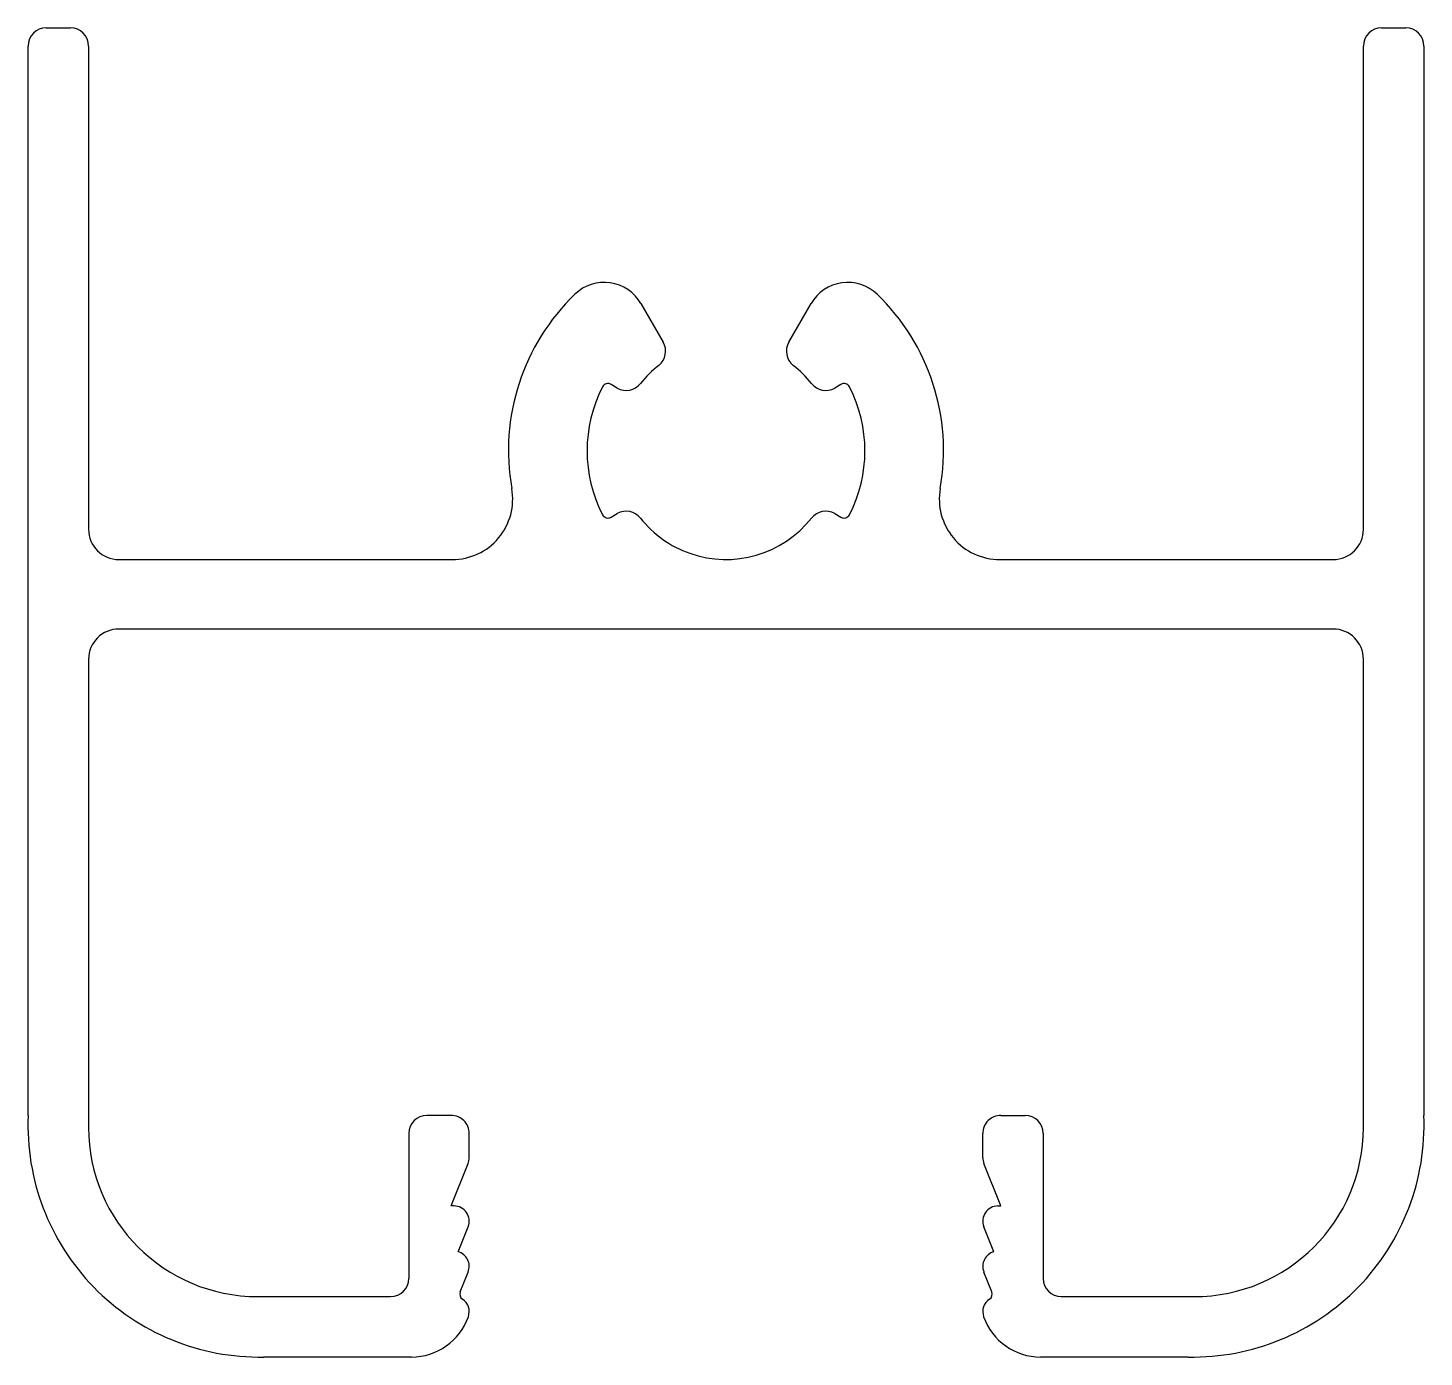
# Model space of a CAD drawing. Extents: x 989.5 to 1012.6, y 669.6 to 691.6.
import ezdxf

# ---------------------------------------------------------------- set-up
doc = ezdxf.new("R2010")
doc.units = 0
doc.layers.get('0').update_dxf_attribs({"linetype": 'CONTINUOUS'})

msp = doc.modelspace()

# ---------------------------------------------------------------- linework, layer by layer
for p, q in [((989.762, 691.597), (990.162, 691.597)), ((1011.862, 691.597), (1012.262, 691.597)), ((989.462, 673.597), (989.462, 691.297)), ((990.462, 691.297), (990.462, 683.297)), ((1011.562, 683.297), (1011.562, 691.297)), ((1012.562, 691.297), (1012.562, 673.597)), ((999.604, 687.035), (999.973, 686.397)), ((1002.051, 686.397), (1002.42, 687.035)), ((999.212, 685.636), (999.109, 685.695)), ((1002.915, 685.695), (1002.812, 685.636)), ((999.109, 683.498), (999.212, 683.557)), ((1002.812, 683.557), (1002.915, 683.498)), ((990.962, 682.797), (991.062, 682.797)), ((991.062, 682.797), (996.482, 682.797)), ((1005.542, 682.797), (1010.962, 682.797)), ((1010.962, 682.797), (1011.062, 682.797)), ((991.062, 681.647), (990.962, 681.647)), ((1010.962, 681.647), (991.062, 681.647)), ((1011.062, 681.647), (1010.962, 681.647)), ((990.462, 681.147), (990.462, 673.597)), ((1011.562, 673.597), (1011.562, 681.147)), ((990.462, 673.597), (990.462, 673.497)), ((996.462, 673.597), (996.062, 673.597)), ((1005.562, 673.597), (1005.962, 673.597)), ((1011.562, 673.397), (1011.562, 673.597)), ((990.462, 673.497), (990.462, 673.397)), ((995.762, 673.297), (995.762, 671.097)), ((996.762, 672.895), (996.762, 673.297)), ((1005.262, 672.895), (1005.262, 673.297)), ((1006.262, 673.297), (1006.262, 671.097)), ((996.462, 672.097), (996.744, 672.802)), ((1005.562, 672.097), (1005.28, 672.802)), ((996.512, 672.097), (996.462, 672.097)), ((1005.512, 672.097), (1005.562, 672.097)), ((996.578, 671.338), (996.744, 671.754)), ((1005.446, 671.338), (1005.28, 671.754)), ((995.762, 671.097), (995.762, 670.897)), ((1006.262, 671.097), (1006.262, 670.897)), ((996.613, 670.675), (996.744, 671.004)), ((1005.411, 670.675), (1005.28, 671.004)), ((993.262, 670.597), (995.462, 670.597)), ((1006.562, 670.597), (1008.662, 670.597)), ((1008.662, 670.597), (1008.762, 670.597)), ((995.805, 669.597), (993.362, 669.597)), ((1008.329, 669.597), (1006.219, 669.597)), ((1008.662, 669.597), (1008.329, 669.597))]:
    msp.add_line(p, q)
for centre, radius, start, end in [((989.762, 691.297), 0.3, 90, 180), ((990.162, 691.297), 0.3, 0, 90), ((1011.862, 691.297), 0.3, 90, 180), ((1012.262, 691.297), 0.3, 360, 90), ((998.998, 686.685), 0.7, 30, 133.8779), ((1003.026, 686.685), 0.7, 46.0917, 150), ((1001.001, 684.601), 3.59, 133.8779, 190.0999), ((1001.019, 684.6), 3.594, 349.9286, 46.0917), ((999.713, 686.247), 0.3, 308.2132, 30), ((1002.311, 686.247), 0.3, 150, 231.7868), ((1001.012, 684.597), 1.8, 128.2132, 141.7868), ((1001.012, 684.597), 1.8, 38.2132, 51.7868), ((1001.012, 684.597), 2.3, 152.6053, 207.3947), ((999.059, 685.609), 0.1, 60, 152.6053), ((999.362, 685.896), 0.3, 240, 321.7868), ((1002.662, 685.896), 0.3, 218.2132, 300), ((1002.965, 685.609), 0.1, 27.3947, 120), ((1001.012, 684.597), 2.3, 332.6053, 27.3947), ((996.482, 683.797), 1, 270, 10.0999), ((1005.542, 683.797), 1, 169.9286, 270), ((999.059, 683.584), 0.1, 207.3947, 300), ((999.362, 683.297), 0.3, 38.2132, 120), ((1002.662, 683.297), 0.3, 60, 141.7868), ((1002.965, 683.584), 0.1, 240, 332.6053), ((990.962, 683.297), 0.5, 180, 270), ((1001.012, 684.597), 1.8, 218.2132, 250.5288), ((1001.012, 684.597), 1.8, 250.5288, 321.7868), ((1011.062, 683.297), 0.5, 270, 0), ((990.962, 681.147), 0.5, 90, 180), ((1011.062, 681.147), 0.5, 0, 90), ((993.294, 673.431), 3.835, 177.5275, 271.022), ((996.062, 673.297), 0.3, 90, 180), ((996.462, 673.297), 0.3, 359.9996, 90.0004), ((1005.562, 673.297), 0.3, 89.9996, 180.0004), ((1005.962, 673.297), 0.3, 0, 90), ((1008.73, 673.431), 3.835, 268.978, 2.4725), ((993.262, 673.397), 2.8, 180, 270), ((1008.762, 673.397), 2.8, 270, 0), ((996.512, 672.895), 0.25, 338.1986, 0), ((1005.512, 672.895), 0.25, 180, 201.8014), ((996.512, 671.847), 0.25, 338.1986, 90), ((1005.512, 671.847), 0.25, 90, 201.8014), ((996.512, 671.097), 0.25, 338.1986, 74.7545), ((1005.512, 671.097), 0.25, 105.2455, 201.8014), ((995.462, 670.897), 0.3, 270, 360), ((1006.562, 670.897), 0.3, 180, 270), ((996.706, 670.638), 0.1, 158.1986, 236.4181), ((1005.318, 670.638), 0.1, 303.5819, 21.8014), ((996.512, 670.347), 0.25, 340.5288, 56.4181), ((1005.512, 670.347), 0.25, 123.5819, 199.4712), ((995.805, 670.597), 1, 270, 340.5288), ((1006.219, 670.597), 1, 199.4712, 270)]:
    msp.add_arc(centre, radius, start, end)

doc.saveas('drawing.dxf')
